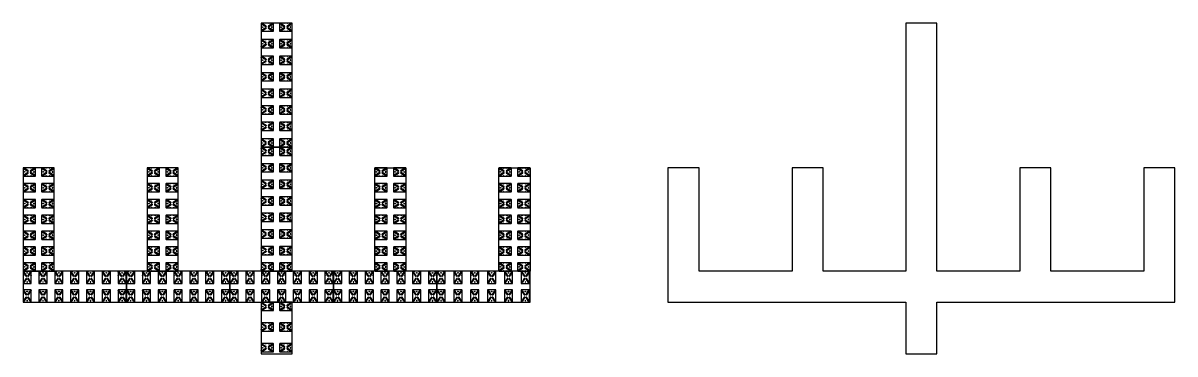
# Model space of a CAD drawing. Header units: millimetres. Extents: x -1905078 to 890385, y 1304549 to 3975677.
# Drawn here: x -1085997 to -974663, y 1450365 to 1482365 of the extents above; entities that cross this region are included whole.
import ezdxf

# ---------------------------------------------------------------- set-up
doc = ezdxf.new("R2010")
doc.units = ezdxf.units.MM
doc.header["$LTSCALE"] = 1000
doc.layers.add('W-FLOAT_BOWL浮筒', color=253, linetype='CONTINUOUS')
doc.layers.add('W-STEEL_FRAME钢架', color=3, linetype='CONTINUOUS')

# ---------------------------------------------------------------- blocks, each defined once
blk = doc.blocks.new('fx')
at = {"layer": 'W-FLOAT_BOWL浮筒'}
for p, q in [((0, 375), (0, -375)), ((1175, 400), (25, 400)), ((121, 311), (116, 301)), ((116, 301), (118, 289)), ((118, 289), (121, 279)), ((128, 320), (121, 311)), ((121, 279), (129, 271)), ((126, 296), (129, 306)), ((128, 286), (126, 296)), ((139, 325), (128, 320)), ((134, 279), (128, 286)), ((129, 306), (136, 314)), ((129, 296), (131, 304)), ((131, 288), (129, 296)), ((137, 283), (129, 271)), ((129, 271), (453, 61)), ((131, 304), (137, 311)), ((137, 283), (131, 288)), ((132, 1), (134, 11)), ((134, -11), (132, 1)), ((134, 279), (458, 68)), ((134, 11), (140, 21)), ((136, 314), (145, 316)), ((137, 311), (145, 313)), ((153, 309), (137, 283)), ((461, 71), (137, 283)), ((150, 325), (139, 325)), ((140, 21), (150, 28)), ((145, 316), (155, 313)), ((145, 313), (153, 309)), ((159, 321), (150, 325)), ((150, 28), (161, 29)), ((159, 321), (153, 309)), ((153, 309), (477, 100)), ((478, 103), (155, 313)), ((483, 112), (159, 321)), ((161, 29), (171, 28)), ((171, 28), (180, 21)), ((180, 21), (187, 11)), ((187, 11), (188, 1)), ((188, 1), (187, -11)), ((461, 71), (453, 61)), ((453, 61), (464, 56)), ((467, 65), (458, 68)), ((461, 71), (477, 100)), ((469, 70), (461, 71)), ((464, 56), (475, 56)), ((478, 68), (467, 65)), ((475, 71), (469, 70)), ((482, 76), (475, 71)), ((475, 56), (485, 61)), ((483, 112), (477, 100)), ((477, 100), (482, 93)), ((478, 103), (485, 95)), ((485, 75), (478, 68)), ((482, 93), (485, 85)), ((485, 85), (482, 76)), ((491, 103), (483, 112)), ((485, 95), (488, 85)), ((488, 85), (485, 75)), ((485, 61), (493, 70)), ((496, 93), (491, 103)), ((493, 70), (496, 81)), ((496, 81), (496, 93)), ((709, 103), (704, 93)), ((704, 93), (704, 81)), ((704, 81), (707, 70)), ((707, 70), (715, 61)), ((717, 112), (709, 103)), ((712, 85), (715, 95)), ((715, 75), (712, 85)), ((715, 95), (722, 103)), ((723, 68), (715, 75)), ((715, 61), (725, 56)), ((1041, 321), (717, 112)), ((717, 112), (723, 100)), ((717, 85), (718, 93)), ((718, 76), (717, 85)), ((718, 93), (723, 100)), ((725, 71), (718, 76)), ((1045, 313), (722, 103)), ((723, 100), (1047, 309)), ((741, 71), (723, 100)), ((733, 65), (723, 68)), ((733, 70), (725, 71)), ((725, 56), (736, 56)), ((741, 71), (733, 70)), ((742, 68), (733, 65)), ((736, 56), (747, 61)), ((1064, 283), (741, 71)), ((741, 71), (747, 61)), ((742, 68), (1066, 279)), ((747, 61), (1071, 271)), ((1015, 11), (1012, 1)), ((1012, 1), (1015, -11)), ((1020, 21), (1015, 11)), ((1029, 28), (1020, 21)), ((1041, 29), (1029, 28)), ((1052, 325), (1041, 321)), ((1047, 309), (1041, 321)), ((1050, 28), (1041, 29)), ((1045, 313), (1055, 316)), ((1047, 309), (1055, 313)), ((1047, 309), (1064, 283)), ((1060, 21), (1050, 28)), ((1063, 325), (1052, 325)), ((1055, 316), (1064, 314)), ((1055, 313), (1063, 311)), ((1066, 11), (1060, 21)), ((1072, 320), (1063, 325)), ((1063, 311), (1069, 304)), ((1064, 314), (1072, 306)), ((1069, 288), (1064, 283)), ((1064, 283), (1071, 271)), ((1072, 286), (1066, 279)), ((1068, 1), (1066, 11)), ((1066, -11), (1068, 1)), ((1069, 304), (1071, 296)), ((1071, 296), (1069, 288)), ((1071, 271), (1079, 279)), ((1080, 311), (1072, 320)), ((1072, 306), (1076, 296)), ((1076, 296), (1072, 286)), ((1079, 279), (1084, 289)), ((1084, 301), (1080, 311)), ((1084, 289), (1084, 301)), ((1200, -375), (1200, 375)), ((25, -400), (1175, -400)), ((118, -288), (116, -299)), ((116, -299), (121, -311)), ((121, -278), (118, -288)), ((129, -269), (121, -278)), ((121, -311), (128, -320)), ((126, -296), (128, -286)), ((129, -306), (126, -296)), ((128, -286), (134, -278)), ((128, -320), (139, -325)), ((453, -60), (129, -269)), ((129, -269), (137, -281)), ((129, -296), (131, -288)), ((131, -304), (129, -296)), ((136, -313), (129, -306)), ((131, -288), (137, -281)), ((137, -309), (131, -304)), ((140, -21), (134, -11)), ((458, -68), (134, -278)), ((145, -314), (136, -313)), ((137, -281), (461, -71)), ((153, -309), (137, -281)), ((145, -311), (137, -309)), ((139, -325), (150, -325)), ((150, -26), (140, -21)), ((153, -309), (145, -311)), ((155, -313), (145, -314)), ((161, -29), (150, -26)), ((150, -325), (159, -320)), ((477, -98), (153, -309)), ((153, -309), (159, -320)), ((155, -313), (478, -101)), ((159, -320), (483, -110)), ((171, -26), (161, -29)), ((180, -21), (171, -26)), ((187, -11), (180, -21)), ((464, -56), (453, -60)), ((453, -60), (461, -71)), ((458, -68), (467, -65)), ((461, -71), (469, -68)), ((461, -71), (477, -98)), ((475, -56), (464, -56)), ((467, -65), (478, -66)), ((469, -68), (475, -70)), ((485, -61), (475, -56)), ((475, -70), (482, -76)), ((482, -93), (477, -98)), ((477, -98), (483, -110)), ((478, -66), (485, -75)), ((485, -95), (478, -101)), ((482, -76), (485, -85)), ((485, -85), (482, -93)), ((483, -110), (491, -101)), ((493, -70), (485, -61)), ((485, -75), (488, -85)), ((488, -85), (485, -95)), ((491, -101), (496, -91)), ((496, -80), (493, -70)), ((496, -91), (496, -80)), ((707, -70), (704, -80)), ((704, -80), (704, -91)), ((704, -91), (709, -101)), ((715, -61), (707, -70)), ((709, -101), (717, -110)), ((712, -85), (715, -75)), ((715, -95), (712, -85)), ((725, -56), (715, -61)), ((715, -75), (723, -66)), ((722, -101), (715, -95)), ((717, -85), (718, -76)), ((718, -93), (717, -85)), ((723, -98), (717, -110)), ((717, -110), (1041, -320)), ((718, -76), (725, -70)), ((723, -98), (718, -93)), ((722, -101), (1045, -313)), ((723, -66), (733, -65)), ((741, -71), (723, -98)), ((1047, -309), (723, -98)), ((736, -56), (725, -56)), ((725, -70), (733, -68)), ((733, -65), (742, -68)), ((733, -68), (741, -71)), ((747, -60), (736, -56)), ((747, -60), (741, -71)), ((741, -71), (1064, -281)), ((1066, -278), (742, -68)), ((1071, -269), (747, -60)), ((1015, -11), (1020, -21)), ((1020, -21), (1029, -26)), ((1029, -26), (1041, -29)), ((1041, -29), (1050, -26)), ((1041, -320), (1047, -309)), ((1041, -320), (1052, -325)), ((1055, -314), (1045, -313)), ((1047, -309), (1064, -281)), ((1055, -311), (1047, -309)), ((1050, -26), (1060, -21)), ((1052, -325), (1063, -325)), ((1063, -309), (1055, -311)), ((1064, -313), (1055, -314)), ((1060, -21), (1066, -11)), ((1069, -304), (1063, -309)), ((1063, -325), (1072, -320)), ((1071, -269), (1064, -281)), ((1064, -281), (1069, -288)), ((1072, -306), (1064, -313)), ((1066, -278), (1072, -286)), ((1069, -288), (1071, -296)), ((1071, -296), (1069, -304)), ((1079, -278), (1071, -269)), ((1072, -286), (1076, -296)), ((1076, -296), (1072, -306)), ((1072, -320), (1080, -311)), ((1084, -288), (1079, -278)), ((1080, -311), (1084, -299)), ((1084, -299), (1084, -288))]:
    blk.add_line(p, q, dxfattribs=at)
for centre in [(35, 250), (75, 365), (425, 365), (775, 365), (1125, 365), (1165, 250), (35, -250), (75, -365), (425, -365), (775, -365), (1125, -365), (1165, -250)]:
    blk.add_circle(centre, 7, dxfattribs=at)
for centre, start, end in [((25, 375), 90, 180), ((1175, 375), 0, 90), ((25, -375), 180, 270), ((1175, -375), 270, 0)]:
    blk.add_arc(centre, 25, start, end, dxfattribs=at)
blk = doc.blocks.new('*U253')
at = {"layer": 'W-FLOAT_BOWL浮筒'}
blk.add_blockref('fx', (-600, 0), dxfattribs=at)
blk = doc.blocks.new('*U254')
at = {"layer": 'W-FLOAT_BOWL浮筒', "color": 0, "linetype": 'ByBlock', "lineweight": -2, "transparency": 16777216}
for p in [(0, 0), (1800, 0), (0, -1530), (1800, -1530), (0, -3060), (1800, -3060), (0, -4590), (1800, -4590), (0, -6120), (1800, -6120), (0, -7650), (1800, -7650), (0, -9180), (1800, -9180)]:
    blk.add_blockref('*U253', p, dxfattribs=at)
blk = doc.blocks.new('*U256')
at = {"layer": 'W-FLOAT_BOWL浮筒'}
blk.add_blockref('fx', (-600, 0), dxfattribs=at)
blk = doc.blocks.new('*U257')
at = {"layer": 'W-FLOAT_BOWL浮筒', "color": 0, "linetype": 'ByBlock', "lineweight": -2, "transparency": 16777216}
for p in [(0, 0), (1800, 0), (0, -1530), (1800, -1530), (0, -3060), (1800, -3060), (0, -4590), (1800, -4590), (0, -6120), (1800, -6120), (0, -7650), (1800, -7650), (0, -9180), (1800, -9180)]:
    blk.add_blockref('*U256', p, dxfattribs=at)
blk = doc.blocks.new('*U259')
at = {"layer": 'W-FLOAT_BOWL浮筒'}
blk.add_blockref('fx', (-600, 0), dxfattribs=at)
blk = doc.blocks.new('*U260')
at = {"layer": 'W-FLOAT_BOWL浮筒', "color": 0, "linetype": 'ByBlock', "lineweight": -2, "transparency": 16777216}
for p in [(0, 0), (1800, 0), (0, -1530), (1800, -1530), (0, -3060), (1800, -3060), (0, -4590), (1800, -4590), (0, -6120), (1800, -6120), (0, -7650), (1800, -7650), (0, -9180), (1800, -9180)]:
    blk.add_blockref('*U259', p, dxfattribs=at)
blk = doc.blocks.new('*U262')
at = {"layer": 'W-FLOAT_BOWL浮筒'}
blk.add_blockref('fx', (-600, 0), dxfattribs=at)
blk = doc.blocks.new('*U263')
at = {"layer": 'W-FLOAT_BOWL浮筒', "color": 0, "linetype": 'ByBlock', "lineweight": -2, "transparency": 16777216}
for p in [(0, 0), (1800, 0), (0, -1530), (1800, -1530), (0, -3060), (1800, -3060), (0, -4590), (1800, -4590), (0, -6120), (1800, -6120), (0, -7650), (1800, -7650), (0, -9180), (1800, -9180)]:
    blk.add_blockref('*U262', p, dxfattribs=at)
blk = doc.blocks.new('*U265')
at = {"layer": 'W-FLOAT_BOWL浮筒'}
blk.add_blockref('fx', (-600, 0), dxfattribs=at)
blk = doc.blocks.new('*U266')
at = {"layer": 'W-FLOAT_BOWL浮筒', "color": 0, "linetype": 'ByBlock', "lineweight": -2, "transparency": 16777216}
for p in [(0, 0), (1800, 0), (0, -1600), (1800, -1600), (0, -3200), (1800, -3200), (0, -4800), (1800, -4800), (0, -6400), (1800, -6400), (0, -8000), (1800, -8000), (0, -9600), (1800, -9600), (0, -11200), (1800, -11200)]:
    blk.add_blockref('*U265', p, dxfattribs=at)
blk = doc.blocks.new('*U271')
at = {"layer": 'W-FLOAT_BOWL浮筒'}
blk.add_blockref('fx', (-600, 0), dxfattribs=at)
blk = doc.blocks.new('*U272')
at = {"layer": 'W-FLOAT_BOWL浮筒', "color": 0, "linetype": 'ByBlock', "lineweight": -2, "transparency": 16777216}
for p in [(0, 0), (1800, 0), (0, -1600), (1800, -1600), (0, -3200), (1800, -3200), (0, -4800), (1800, -4800), (0, -6400), (1800, -6400), (0, -8000), (1800, -8000), (0, -9600), (1800, -9600), (0, -11200), (1800, -11200)]:
    blk.add_blockref('*U271', p, dxfattribs=at)
blk = doc.blocks.new('*U273')
at = {"layer": 'W-FLOAT_BOWL浮筒', "rotation": 270}
blk.add_blockref('fx', (0, 600), dxfattribs=at)
blk = doc.blocks.new('*U275')
at = {"layer": 'W-FLOAT_BOWL浮筒', "color": 0, "linetype": 'ByBlock', "lineweight": -2, "transparency": 16777216}
for p in [(0, 1800), (1530, 1800), (3060, 1800), (4590, 1800), (6120, 1800), (7650, 1800), (9180, 1800), (0, 0), (1530, 0), (3060, 0), (4590, 0), (6120, 0), (7650, 0), (9180, 0)]:
    blk.add_blockref('*U273', p, dxfattribs=at)
blk = doc.blocks.new('*U276')
at = {"layer": 'W-FLOAT_BOWL浮筒', "rotation": 270}
blk.add_blockref('fx', (0, 600), dxfattribs=at)
blk = doc.blocks.new('*U278')
at = {"layer": 'W-FLOAT_BOWL浮筒', "color": 0, "linetype": 'ByBlock', "lineweight": -2, "transparency": 16777216}
for p in [(0, 1800), (1530, 1800), (3060, 1800), (4590, 1800), (6120, 1800), (7650, 1800), (9180, 1800), (0, 0), (1530, 0), (3060, 0), (4590, 0), (6120, 0), (7650, 0), (9180, 0)]:
    blk.add_blockref('*U276', p, dxfattribs=at)
blk = doc.blocks.new('*U279')
at = {"layer": 'W-FLOAT_BOWL浮筒', "rotation": 270}
blk.add_blockref('fx', (0, 600), dxfattribs=at)
blk = doc.blocks.new('*U281')
at = {"layer": 'W-FLOAT_BOWL浮筒', "color": 0, "linetype": 'ByBlock', "lineweight": -2, "transparency": 16777216}
for p in [(0, 1800), (1530, 1800), (3060, 1800), (4590, 1800), (6120, 1800), (7650, 1800), (9180, 1800), (0, 0), (1530, 0), (3060, 0), (4590, 0), (6120, 0), (7650, 0), (9180, 0)]:
    blk.add_blockref('*U279', p, dxfattribs=at)
blk = doc.blocks.new('*U282')
at = {"layer": 'W-FLOAT_BOWL浮筒', "rotation": 270}
blk.add_blockref('fx', (0, 600), dxfattribs=at)
blk = doc.blocks.new('*U284')
at = {"layer": 'W-FLOAT_BOWL浮筒', "color": 0, "linetype": 'ByBlock', "lineweight": -2, "transparency": 16777216}
for p in [(0, 1800), (1530, 1800), (3060, 1800), (4590, 1800), (6120, 1800), (7650, 1800), (9180, 1800), (0, 0), (1530, 0), (3060, 0), (4590, 0), (6120, 0), (7650, 0), (9180, 0)]:
    blk.add_blockref('*U282', p, dxfattribs=at)
blk = doc.blocks.new('*U285')
at = {"layer": 'W-FLOAT_BOWL浮筒', "rotation": 270}
blk.add_blockref('fx', (0, 600), dxfattribs=at)
blk = doc.blocks.new('*U287')
at = {"layer": 'W-FLOAT_BOWL浮筒', "color": 0, "linetype": 'ByBlock', "lineweight": -2, "transparency": 16777216}
for p in [(0, 1800), (1630, 1800), (3260, 1800), (4890, 1800), (6520, 1800), (8150, 1800), (0, 0), (1630, 0), (3260, 0), (4890, 0), (6520, 0), (8150, 0)]:
    blk.add_blockref('*U285', p, dxfattribs=at)
blk = doc.blocks.new('*U288')
at = {"layer": 'W-FLOAT_BOWL浮筒'}
blk.add_blockref('fx', (-600, 0), dxfattribs=at)
blk = doc.blocks.new('*U290')
at = {"layer": 'W-FLOAT_BOWL浮筒', "color": 0, "linetype": 'ByBlock', "lineweight": -2, "transparency": 16777216}
for p in [(0, 0), (1800, 0), (0, -2000), (1800, -2000), (0, -4000), (1800, -4000)]:
    blk.add_blockref('*U288', p, dxfattribs=at)

msp = doc.modelspace()

# ---------------------------------------------------------------- linework, layer by layer
at = {"layer": 'W-STEEL_FRAME钢架'}
for points in [[(-1062997.1, 1458364.7), (-1059997.1, 1458364.7), (-1059997.1, 1482364.7), (-1062997.1, 1482364.7)], [(-1062997.1, 1470364.7), (-1059997.1, 1470364.7), (-1059997.1, 1482364.7), (-1062997.1, 1482364.7)], [(-1062997.1, 1458364.7), (-1059997.1, 1458364.7), (-1059997.1, 1470364.7), (-1062997.1, 1470364.7)], [(-1085997.1, 1458364.7), (-1082997.1, 1458364.7), (-1082997.1, 1468364.7), (-1085997.1, 1468364.7)], [(-1073997.1, 1458364.7), (-1070997.1, 1458364.7), (-1070997.1, 1468364.7), (-1073997.1, 1468364.7)], [(-1048997.1, 1458364.7), (-1051997.1, 1458364.7), (-1051997.1, 1468364.7), (-1048997.1, 1468364.7)], [(-1036997.1, 1458364.7), (-1039997.1, 1458364.7), (-1039997.1, 1468364.7), (-1036997.1, 1468364.7)], [(-1085997.1, 1455364.7), (-1036997.1, 1455364.7), (-1036997.1, 1458364.7), (-1085997.1, 1458364.7)], [(-1085997.1, 1455364.7), (-1075997.1, 1455364.7), (-1075997.1, 1458364.7), (-1085997.1, 1458364.7)], [(-1075997.1, 1455364.7), (-1065997.1, 1455364.7), (-1065997.1, 1458364.7), (-1075997.1, 1458364.7)], [(-1065997.1, 1455364.7), (-1055997.1, 1455364.7), (-1055997.1, 1458364.7), (-1065997.1, 1458364.7)], [(-1055997.1, 1455364.7), (-1045997.1, 1455364.7), (-1045997.1, 1458364.7), (-1055997.1, 1458364.7)], [(-1045997.1, 1455364.7), (-1036997.1, 1455364.7), (-1036997.1, 1458364.7), (-1045997.1, 1458364.7)], [(-1062997.1, 1450364.7), (-1059997.1, 1450364.7), (-1059997.1, 1455364.7), (-1062997.1, 1455364.7)]]:
    msp.add_lwpolyline(points, close=True, dxfattribs=at)
msp.add_lwpolyline([(-1023663, 1455364.7), (-1000663, 1455364.7), (-1000663, 1450364.7), (-997663, 1450364.7), (-997663, 1455364.7), (-974663, 1455364.7), (-974663, 1468364.7), (-977663, 1468364.7), (-977663, 1458364.7), (-986663, 1458364.7), (-986663, 1468364.7), (-989663, 1468364.7), (-989663, 1458364.7), (-997663, 1458364.7), (-997663, 1482364.7), (-1000663, 1482364.7), (-1000663, 1458364.7), (-1008663, 1458364.7), (-1008663, 1468364.7), (-1011663, 1468364.7), (-1011663, 1458364.7), (-1020663, 1458364.7), (-1020663, 1468364.7), (-1023663, 1468364.7), (-1023663, 1455364.7)], dxfattribs=at)

# ---------------------------------------------------------------- block references
at = {"layer": 'W-FLOAT_BOWL浮筒'}
for name, p in [('*U266', (-1062397.1, 1481964.7)), ('*U272', (-1062397.1, 1469964.7)), ('*U254', (-1085397.1, 1467964.7)), ('*U257', (-1073397.1, 1467964.7)), ('*U260', (-1051397.1, 1467964.7)), ('*U263', (-1039397.1, 1467964.7)), ('*U275', (-1085597.1, 1455964.7)), ('*U278', (-1075597.1, 1455964.7)), ('*U281', (-1065597.1, 1455964.7)), ('*U284', (-1055597.1, 1455964.7)), ('*U287', (-1045597.1, 1455964.7)), ('*U290', (-1062397.1, 1454964.7))]:
    msp.add_blockref(name, p, dxfattribs=at)

doc.saveas('drawing.dxf')
